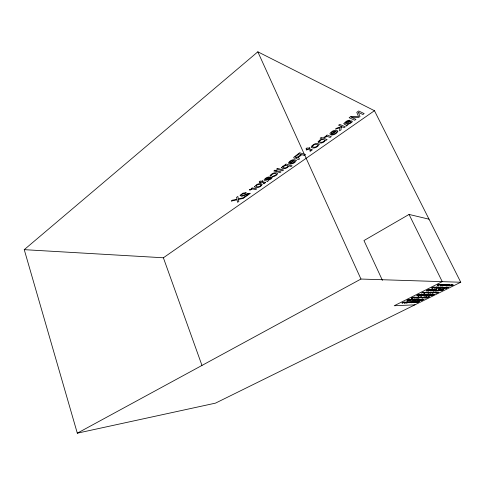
<?xml version="1.0" encoding="UTF-8"?>
<svg xmlns="http://www.w3.org/2000/svg" width="485" height="485" viewBox="0 0 485 485"><rect width="100%" height="100%" fill="white"/><g stroke="black" fill="none" stroke-linecap="round" stroke-linejoin="round"><path stroke-width="0.73" d="M413.893 297.347L411.716 298.148L414.329 297.129L412.395 298.129L412.747 298.111L414.414 297.153L413.602 297.608M24.25 249.66L257.832 51.816L374.45 110.707L460.75 282.246L215.492 403.132L77.309 433.184L24.25 249.66L163.384 257.777L374.45 110.707M411.935 297.942L411.413 298.154L413.329 297.244L412.068 297.802M429.025 219.184L409.055 214.443L363.956 240.554L382.435 280.354M77.309 433.184L360.955 279.045L460.75 282.246M422.738 295.129C425.575 293.613 420.398 296.414 422.417 295.286M444.775 285.186C447.722 283.616 442.381 286.508 444.442 285.356M431.098 294.922C433.887 293.449 428.807 296.177 430.783 295.08M433.099 287.344C434.663 286.574 429.813 288.508 432.305 288.102L432.687 287.829M430.656 294.68C431.65 293.934 427.618 296.25 430.268 295.116M433.99 292.467L435.415 291.952L432.578 293.189L433.584 292.667M432.759 287.714L434.245 287.078L432.05 287.872M411.074 302.567L411.522 302.428M418.143 299.427L416.324 300.33L415.008 300.373L417.7 299.578L416.548 299.609L416.954 299.403L418.785 299.239L418.1 299.372M427.612 295.335L428.012 295.135M427.643 295.401L428.055 295.195M420.38 299.797L419.41 300.209L420.034 299.966M449.134 285.701L449.546 285.495M449.152 285.774L449.577 285.562M417.761 301.991L416.803 302.404L417.421 302.161M420.065 299.888L421.732 299.245L420.737 299.566M430.334 295.019L431.741 294.419L429.661 295.171M417.446 302.082L419.095 301.446L418.112 301.767M440.465 284.822L442.332 284.471L441.077 284.44C437.803 285.204 441.641 285.81 440.119 284.992M435.33 292.4L437.124 292.043C432.232 292.194 436.379 293.589 435.003 292.564M412.389 301.912L410.934 302.397L411.28 302.834L413.778 301.597L411.365 302.258L412.571 301.985L412.268 302.058M429.116 294.753L428.819 294.819L430.316 294.365L427.503 295.147L427.77 295.626L428.134 295.316M432.183 294.862L433.153 294.498L432.505 294.704M430.965 292.516L431.959 292.146L431.292 292.352M423.763 299.221L422.253 299.7L424.029 299.251L423.253 299.736L423.453 299.421M411.516 299.494C407.091 300.688 414.123 299.021 411.201 299.7M426.673 296.868C422.471 298.02 429.086 296.426 426.351 297.075M414.924 304.835L394.226 305.744L442.253 281.652L409.055 214.443M415.136 302.397L416.269 302.355L414.578 302.604L416.579 301.615L417.864 301.567L416.336 301.803M403.92 302.1L401.95 302.973L404.817 302.07L402.229 302.979L403.599 302.307M417.9 299.991L419.531 299.372M418.452 299.979L418.894 299.966M414.069 300.245L414.675 300.227L412.941 300.47L416.336 299.397L414.608 299.639L415.166 299.621M419.034 299.36L417.349 300.197L418.64 300.16L420.174 299.33M419.889 298.02L421.938 296.929M420.78 297.578L422.338 297.347L421.192 297.372M414.439 297.82L416.275 297.178L415.008 297.808C418.428 296.396 415.778 298.142 413.869 298.032L415.603 297.166M417.276 295.268L419.131 294.619L417.852 295.262C421.301 293.825 418.634 295.608 416.7 295.48L418.458 294.601M425.606 295.177L427.261 294.547M426.151 295.171C429.498 293.777 426.915 295.492 425.042 295.383L426.77 294.528M436.361 292.794L437.985 292.176M436.876 292.794L438.737 292.146L437.021 292.995L435.809 293.001L437.525 292.152M421.356 293.225L423.478 292.085M422.708 292.546L423.89 292.54L422.277 292.764M427.121 290.339L429.643 289.666L427.861 290.557L426.539 290.557L428.328 289.66M439.428 290.369L441.077 289.739M439.95 290.369L441.823 289.721L440.095 290.576L438.876 290.576L440.616 289.715M433.729 290.46L434.305 290.466L432.62 290.673L436.033 289.606L434.348 289.812L434.881 289.812M437.646 290.46L438.21 290.46L436.555 290.667L439.913 289.618L438.264 289.818L438.786 289.824M441.574 290.473L442.126 290.473L440.513 290.673L443.817 289.642L442.205 289.836L442.714 289.842M442.278 287.902L443.945 287.265M442.793 287.908L443.217 287.914M443.478 287.235L441.714 288.108L442.932 288.12L444.551 287.247M257.832 51.816L360.955 279.045M163.384 257.777L201.954 365.369M436.785 289.654L436.209 290.466L434.548 290.697L436.785 289.654M281.658 167.567L281.652 167.883C283.683 169.726 287.696 168.204 288.83 165.912L291.061 166.543L292.109 165.809L285.986 164.063L284.956 164.791L285.55 164.961L282.882 166.131L281.658 167.567M254.643 186.586L254.783 187.161C257.286 188.356 261.421 186.919 262.252 184.282L260.712 183.597L258.705 183.803A3.316 1.285 -23.4 0 0 256.632 184.67L254.643 186.586M341.167 127.416L341.046 129.798L339.555 130.847L339.809 127.81L335.584 129.058L337.087 127.998L341.864 126.597L338.572 125.209L339.718 124.402L345.338 126.791L344.204 127.585L342.677 126.943L341.167 127.416M312.449 146.258L312.637 146.852C314.383 147.81 316.947 146.882 317.802 145.142L317.142 144.415L315.468 144.318A1.976 0.794 -26.2 0 0 313.977 144.869L312.449 146.258M405.49 302.216L403.926 302.998L405.157 303.022L405.539 302.828L404.411 302.84L407.503 301.846L405.49 302.216M431.82 289.557L430.983 290.085L431.82 289.557M270.854 178.153L269.042 179.632L266.586 179.838L269.545 178.195L270.854 178.153M289.697 162.281L290.145 162.966L293.674 160.48L291.37 160.887L289.697 162.281M295.177 156.885C296.674 158.825 299.791 154.964 301.185 154.466L299.136 153.818L295.177 156.885M319.118 144.378C318.099 147.082 313.795 149.137 311.206 147.422L311.412 146.306L313.528 144.53A3.571 1.425 -26.2 0 1 315.741 143.602L317.748 143.463L319.118 144.378M318.166 141.814L318.13 142.166C320.058 144.366 324.471 142.499 325.52 140.11L326.053 140.31L327.102 139.577L321.3 137.4L320.185 138.189L322.307 138.977L319.663 140.171L318.166 141.814M296.153 160.511C295.456 162.802 292.522 163.875 290.309 164.009L291.352 163.275C292.6 163.136 294.995 162.427 294.753 160.905L294.286 160.632L289.636 163.9L288.405 163.033C289.587 160.529 293.492 158.734 296.026 160.214L296.153 160.511M429.534 292.382C426.83 293.831 432.287 291.412 428.758 293.128L430.686 292.109L427.794 293.092L429.534 292.382M419.282 297.614L418.822 298.166L418.888 297.808L417.536 298.178L420.125 296.893L420.046 297.232L421.477 296.844L419.282 297.614M298.014 157.625C301.246 158.947 298.305 160.511 296.62 158.68L296.917 157.783L294.813 158.31L293.831 158.019L293.74 157.358L299.645 152.739L305.598 154.642L304.398 155.485L301.858 154.685L298.014 157.625M261.051 184.967C260.712 187.592 253.303 187.283 257.141 184.93A1.837 0.715 -23.4 0 1 258.553 184.403L260.263 184.403L261.051 184.967M445.363 287.423L443.896 288.151L444.872 288.187L444.478 288.387L443.423 288.302L445.551 287.247L446.897 287.187L445.363 287.423M272.164 177.674L271.139 178.941L268.229 180.281L268.369 180.766L267.223 181.566C267.399 180.638 264.834 181.202 264.082 179.85C265.277 178.244 267.362 176.795 269.466 177.019L266.289 178.45L265.41 179.238L265.604 179.632C267.738 179.62 270.084 176.025 272.164 177.674M448.389 284.901L446.903 285.635L447.873 285.689L447.473 285.889L446.424 285.786L448.576 284.719L449.928 284.671L448.389 284.901M427.394 297.469L426.921 298.002L427.012 297.657L425.709 298.014L428.243 296.765L428.146 297.093L429.528 296.717L427.394 297.469M343.944 123.536C343.604 124.924 348.103 124.73 345.981 125.797L346.484 126.009L347.363 125.469L347.836 124.433C356.511 120.892 350.879 119.14 345.484 123.384L345.411 122.857L346.496 121.911L350 120.316C347.63 119.886 345.375 121.862 343.944 123.536M331.188 133.042L331.534 133.842L335.371 131.144L333.043 131.52L331.188 133.042M423.369 297.202L421.798 297.978L422.932 298.02L423.32 297.832L422.277 297.826L425.284 296.856L423.369 297.202M337.815 131.271C336.936 133.666 333.971 134.975 331.546 135.042L335.402 133.26L336.366 132.35L336.378 131.671L335.953 131.344L330.903 134.897L329.812 133.854C331.079 131.338 335.19 129.046 337.73 130.926L337.815 131.271M425.206 292.364L423.581 293.176L424.745 293.243L425.145 293.043L424.072 293.019L427.182 292.031L425.206 292.364M416.7 297.614L417.155 297.529L416.7 297.614M319.591 141.171L319.682 141.838C321.331 142.929 323.774 141.953 324.671 140.341L324.641 140.038C323.186 138.571 320.652 139.741 319.591 141.171M265.568 182.518L264.058 183.76L263.458 183.627L264.058 182.881L261.094 182.196L260.142 182.863L259.511 182.724L260.469 182.051L259.184 181.754L260.202 181.032L261.488 181.329L262.3 180.76L262.925 180.905L262.112 181.475L265.568 182.518M270.151 175.449L270.654 176.316L271.648 175.612L271.588 174.794L273.698 173.624L275.656 173.624L276.395 174.188A1.685 0.661 -24.2 0 1 275.989 174.885L272.049 176.661L273.116 176.643A2.801 1.097 -24.2 0 0 274.74 176.176L276.88 174.861L277.602 173.46C275.395 171.654 271.733 173.436 270.151 175.449M351.007 121.893C350.188 123.299 347.994 124.572 346.375 123.73L349.727 121.85L351.007 121.893M240.123 195.249C241.366 198.213 246.156 193.697 248.569 193.964L244.385 196.904L245.113 197.043L250.375 193.351C247.162 192.666 244.507 195.879 241.433 195.316L241.585 194.649L242.609 193.891L245.228 193.376L246.216 192.678L242.967 193.157L240.123 195.249M431.656 290.163L432.099 290.085L431.656 290.163M283.046 166.84L283.016 167.404C284.562 168.544 287.12 167.683 288.023 166.1L287.32 165.446L285.471 165.385L283.046 166.84M407.636 302.1L407.424 302.676L405.993 302.913L407.351 302.864L407.946 302.094L409.376 301.858L407.636 302.1M312.14 149.865L310.442 151.247L309.879 151.059L310.594 150.217L307.793 149.277L306.744 150.023L306.15 149.823L307.199 149.083L305.986 148.677L307.108 147.883L308.321 148.289L309.218 147.658L309.812 147.858L308.915 148.489L312.14 149.865M409.352 302.713C409.758 302.695 409.176 301.931 411.395 301.858C410.904 301.531 407.564 302.61 409.352 302.713M412.062 300.361C412.462 300.348 411.898 299.554 414.123 299.494C413.626 299.154 410.268 300.233 412.062 300.361M441.841 285.083L442.278 285.01L441.841 285.083M420.349 294.789L420.083 295.413L418.658 295.638L419.992 295.614L420.659 294.795L422.077 294.577L420.349 294.789M424.702 294.613L424.423 295.226L423.023 295.45L424.326 295.426L424.999 294.619L426.388 294.401L424.702 294.613M426.921 292.952C427.291 292.982 426.879 292.073 429.019 292.073C428.534 291.721 425.206 292.752 426.921 292.952M413.656 302.397L415.603 301.658L413.105 302.543L413.656 302.397M430.735 293.025L433.378 291.988L430.735 293.025M431.953 295.347L434.536 294.334L431.953 295.347M439.392 287.302L439.04 287.957L437.67 288.157L438.919 288.169L439.677 287.314L441.041 287.114L439.392 287.302M419.179 301.47L418.094 302.137L418.494 302.167L417.349 302.379L419.179 301.47M421.817 299.269L420.707 299.948L421.113 299.979L419.955 300.197L421.817 299.269M435.033 287.854L437.076 287.078L434.469 287.993L435.033 287.854M446.37 284.786L445.988 285.453L444.642 285.647L445.861 285.671L446.649 284.804L447.988 284.61L446.37 284.786M437.973 285.241L440.034 284.459L437.397 285.38L437.973 285.241M447.146 287.399L446.77 288.035L445.454 288.229L446.643 288.242L447.412 287.411L448.722 287.217L447.146 287.399M451.292 285.701L453.257 284.956L450.753 285.841L451.292 285.701M409.091 300.482L409.77 300.148L409.091 300.482M418.888 297.038L418.306 297.166L418.888 297.038M421.429 300.173L422.089 299.851L421.429 300.173M429.073 290.521L429.777 290.175L429.073 290.521M424.308 297.832L424.981 297.505L424.308 297.832M434.051 287.265C429.589 289.739 436.167 286.508 434.051 287.265M412.917 302.446L414.766 301.688L412.917 302.446M433.832 289.594L433.257 289.721L433.832 289.594M444.011 284.519L443.442 284.64L444.011 284.519M434.299 287.872L436.209 287.065L434.299 287.872M437.234 285.253L439.167 284.434L437.234 285.253M406.982 300.409L407.855 300.47L409.813 299.56L407.364 300.385L408.534 299.591L406.982 300.409M450.613 285.72L452.469 284.944L450.613 285.72M250.224 189.938L249.26 189.884L252.048 188.72L251.254 188.55L252.188 187.889L256.765 188.871L255.783 189.562L252.6 188.974L250.224 189.938M324.653 137.479L323.731 137.34L326.769 136.067L326.041 135.788L327.132 135.018L331.303 136.625L330.164 137.431L327.229 136.437L324.653 137.479M232.545 200.19L231.296 201.075L237.044 199.808L237.589 202.312L238.887 201.408L238.359 199.462L243.124 198.438L244.398 197.54L238.353 198.886L237.844 196.443L236.516 197.383L236.983 199.25L232.545 200.19M274.904 170.235L273.843 170.987L274.71 171.211L275.765 170.465L274.904 170.235M277.517 168.386L276.468 169.126L282.597 170.768L283.634 170.041L277.517 168.386M351.049 116.388L349.145 117.734L354.68 120.244L355.941 119.358L351.267 117.255L358.724 117.406L360.052 116.479L358.312 112.277L362.871 114.502L364.162 113.599L358.712 110.968L356.76 112.35L358.542 116.558L351.049 116.388M276.602 170.684L275.547 171.429L279.99 172.593L281.039 171.86L276.602 170.684M430.856 292.704L430.104 292.885L430.856 292.704M432.911 292.661L432.165 292.843L432.911 292.661M432.074 295.044L431.347 295.219L432.074 295.044M434.008 292.103L432.772 292.528L434.008 292.103M423.381 294.607L420.713 295.571L423.381 294.607M445.472 284.64L442.793 285.61L445.472 284.64M419.949 294.898L419.076 295.335L419.949 294.898M431.553 289.515L429.959 290.006L431.553 289.515M409.801 300.433C408.782 301.027 412.153 299.742 409.801 300.433M429.752 290.497C428.667 291.115 432.123 289.806 429.752 290.497M415.936 297.96C415.099 298.651 421.222 296.565 415.936 297.96M430.856 290.515L430.462 290.709L431.765 290.709L433.087 290.054L430.856 290.515M437.767 287.071L435.615 288.145L436.888 288.151L437.312 287.938L436.197 287.932L439.028 287.084L437.767 287.071M441.035 285.441L440.635 285.641L441.896 285.659L443.248 284.986L441.035 285.441M439.859 288.023L439.471 288.217L440.707 288.229L442.981 287.096L441.756 287.084L441.362 287.278L442.459 287.29L440.416 287.744L441.52 287.757L440.962 288.035L439.859 288.023M449.65 285.204L449.068 285.489L449.225 286.023L451.85 284.725L449.601 285.629L450.516 285.016L449.65 285.204M424.969 297.79C423.945 298.372 427.23 297.117 424.969 297.79M422.083 300.124C421.077 300.7 424.326 299.457 422.083 300.124M433.523 289.521L432.262 289.818L433.523 289.521M443.72 284.434L442.459 284.725L443.72 284.434M418.555 296.972L417.288 297.275L418.555 296.972"/></g></svg>
